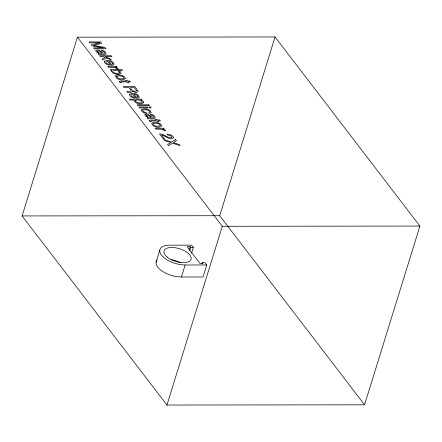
<?xml version="1.0" encoding="UTF-8"?>
<svg xmlns="http://www.w3.org/2000/svg" width="442" height="442" viewBox="0 0 442 442"><rect width="100%" height="100%" fill="white"/><g stroke="black" fill="none" stroke-linecap="round" stroke-linejoin="round"><path stroke-width="0.66" d="M22.1 215.934L77.433 37.178L275.046 36.962L419.9 226.066L364.567 404.822L166.954 405.038L22.1 215.934L219.713 215.718L364.567 404.822M156.081 262.156L159.8 250.144M189.176 249.84L190.154 246.68L187.11 246.68L199.944 263.438L202.988 263.432L202.375 262.631L201.983 263.896M181.419 277.007L185.137 264.99L206.762 264.968L203.044 276.985L181.419 277.007A18.448 8.663 17.2 0 1 161.849 270.907A18.448 8.663 17.2 0 1 157.065 260.1M189.778 250.631L190.756 247.47L190.154 246.68M191.596 253.155L193.353 247.465L191.579 245.15L169.955 245.172A18.448 8.663 17.2 0 0 161.435 255.1A18.448 8.663 17.2 0 0 185.137 264.99M219.713 215.718L275.046 36.962M166.954 405.038L222.287 226.282L77.433 37.178M222.287 226.282L419.9 226.066M190.756 247.47L193.353 247.465M202.375 262.631L204.972 262.631L206.762 264.968M171.385 259.73A14.166 6.652 17.2 0 1 180.607 262.714M111.423 70.952L111.423 71.411C113.323 74.256 118.423 75.217 121.147 73.289L120.368 71.576L118.34 70.466L122.583 70.46L121.926 69.604L110.202 69.621L110.82 70.433L111.914 70.427L111.423 70.952M95.792 50.653L96.66 52.178L98.969 53.482L98.107 53.902L98.886 54.902C100.025 54.007 103.583 54.93 106.063 53.99L106.196 53.736C105.903 51.493 103.373 50.173 101.251 50.206L101.881 51.029L103.793 51.626L104.715 52.742L104.522 53.377C101.522 53.637 98.986 47.758 95.792 50.653M144.871 114.727L145.738 116.252L148.048 117.555L147.186 117.975L147.965 118.975C149.109 118.08 152.661 119.003 155.142 118.064L155.275 117.81C154.982 115.566 152.451 114.24 150.335 114.279L150.965 115.102L152.871 115.699L153.794 116.815L153.601 117.45C150.6 117.71 148.064 111.832 144.871 114.727M173.408 137.545L173.386 137.948C169.529 140.887 165.446 135.495 161.612 134.97L164.54 138.794L163.192 138.799L159.507 133.987C164.115 133.235 167.336 138.849 171.723 137.479L171.557 136.501L170.695 135.733L167.673 135.042L166.988 134.147C169.446 134.141 172.496 134.998 173.408 137.545M125.351 78.3C123.506 81.433 115.87 79.632 115.362 75.886C117.108 74.145 120.13 74.996 122.257 75.565A4.028 1.89 17.2 0 1 124.417 76.831L125.351 78.3M161.628 125.661C159.783 128.793 152.147 126.987 151.639 123.246C153.385 121.506 156.407 122.357 158.534 122.926A4.028 1.89 17.2 0 1 160.695 124.191L161.628 125.661M119.351 81.367L120.252 82.742L121.379 82.737L120.948 82.09L121.401 81.903L126.959 81.897L127.6 82.731L128.771 82.731L128.13 81.897L130.512 81.892L129.826 81.002L127.451 81.002L126.904 80.295L125.738 80.295L126.279 81.008L120.638 81.013L119.351 81.367M149.225 120.368L150.125 121.738L151.252 121.738L150.821 121.086L151.275 120.898L156.833 120.893L157.474 121.732L158.645 121.732L158.004 120.893L160.385 120.893L159.7 119.997L157.324 120.003L156.777 119.29L155.606 119.296L156.153 120.003L150.512 120.009L149.225 120.368M132.572 91.317L131.86 92.118L127.815 92.61L126.898 91.417L130.86 91.08L131.152 90.704L130.694 89.825L128.998 87.61L123.987 87.615L123.241 86.643L134.926 86.626L137.954 90.709L138.009 91.759C136.44 92.908 134.136 92.196 132.572 91.317M97.334 51.139L97.483 51.802L99.107 53.023L102.141 53.432L99.251 51.09L97.334 51.139M146.418 115.213L146.562 115.876L148.186 117.097L151.219 117.506L148.335 115.163L146.418 115.213M104.345 61.521C104.384 63.913 107.489 64.891 109.483 65.189L108.82 64.322L106.284 63.223L105.743 62.002L107.726 61.421L110.671 65.261L113.191 65.051L114.075 64.493C113.881 60.626 106.953 59.25 104.345 61.521M129.523 94.389C129.561 96.787 132.666 97.765 134.661 98.063L133.998 97.196L131.462 96.091L130.926 94.87L132.904 94.29L135.849 98.135L138.368 97.92L139.258 97.362C139.064 93.5 132.13 92.124 129.523 94.389M143.805 102.45C141.716 105.108 135.871 103.826 134.059 101.008L134.451 100.03L130.097 100.036L129.423 99.157L141.302 99.141L141.959 99.997L140.827 100.002L142.899 101.063L143.805 102.45M141.446 109.837L141.76 111.141L143.114 112.329A3.348 1.569 17.2 0 0 145.07 113.119L146.738 113.379L146.081 112.522L144.247 112.08L142.838 110.876A2.011 0.945 17.2 0 1 143.109 110.163C145.291 109.588 148.623 109.544 149.871 111.793L148.722 112.517L149.379 113.373L151.275 112.704C150.667 108.931 144.225 107.804 141.446 109.837M116.815 76.389L116.738 76.648C117.787 79.162 121.611 79.251 123.793 78.405L123.893 77.764L123.29 76.969A2.232 1.05 17.2 0 0 121.738 76.168L119.042 75.803L116.815 76.389M153.092 123.743L153.015 124.009C154.065 126.517 157.888 126.611 160.07 125.766L160.17 125.125L159.568 124.324A2.232 1.05 17.2 0 0 158.015 123.528L155.319 123.163L153.092 123.743M136.506 90.781L136.418 91.024C133.854 92.328 131.434 89.643 130.318 87.61L134.313 87.604L136.506 90.781M119.677 72.532L119.589 72.775C117.533 73.742 114.053 73.615 112.704 71.471L112.909 70.819C115.036 70.085 118.644 70.151 119.677 72.532M112.815 63.62L112.412 64.107L111.113 64.355L108.881 61.444L111.506 62.095L112.815 63.62M137.992 96.494L137.589 96.975L136.291 97.229L134.064 94.317L136.683 94.969L137.992 96.494M135.473 100.384L135.291 101.014C136.661 103.113 139.899 103.174 142.048 102.472L142.274 101.842C140.91 99.726 137.633 99.665 135.473 100.384M175.502 139.6L171.656 142.02L163.695 139.451L164.59 140.628L170.921 142.617L167.601 144.556L168.529 145.766L172.579 143.23L180.126 145.639L179.237 144.479L173.375 142.661L176.435 140.821L175.502 139.6M106.605 57.963L102.898 60.09L102.036 58.963L105.08 57.322L103.417 56.587L100.218 56.587L99.572 55.742L111.257 55.731L111.909 56.576L105.119 56.582L110.472 58.841L111.334 59.968L106.605 57.963M99.544 42.824L91.267 44.902L92.002 45.863L103.434 47.907L93.56 47.896L94.268 48.824L105.958 48.808L104.898 47.427L93.45 45.388L101.748 43.31L100.677 41.918L88.991 41.929L89.704 42.863L99.544 42.824M116.235 66.366L107.715 66.372L108.389 67.256L114.213 67.339L116.019 68.04L116.826 68.913L118.34 68.913L117.627 68.14L115.406 67.201L116.876 67.201L116.235 66.366M148.849 104.809L137.164 104.82L137.838 105.699L149.523 105.688L148.849 104.809M147.33 107.014L138.849 107.019L139.539 107.92L148.02 107.909L147.33 107.014M150.54 107.008L148.915 107.014L149.6 107.909L151.225 107.903L150.54 107.008M163.612 128.213L155.087 128.219L155.761 129.103L161.584 129.186L163.396 129.887L164.203 130.76L165.711 130.76L165.004 129.981L162.778 129.047L164.253 129.047L163.612 128.213M167.098 257.051A14.166 6.652 17.2 0 0 190.403 260.443A14.166 6.652 17.2 0 0 175.109 247.719A14.166 6.652 17.2 0 0 167.098 257.051"/></g></svg>
